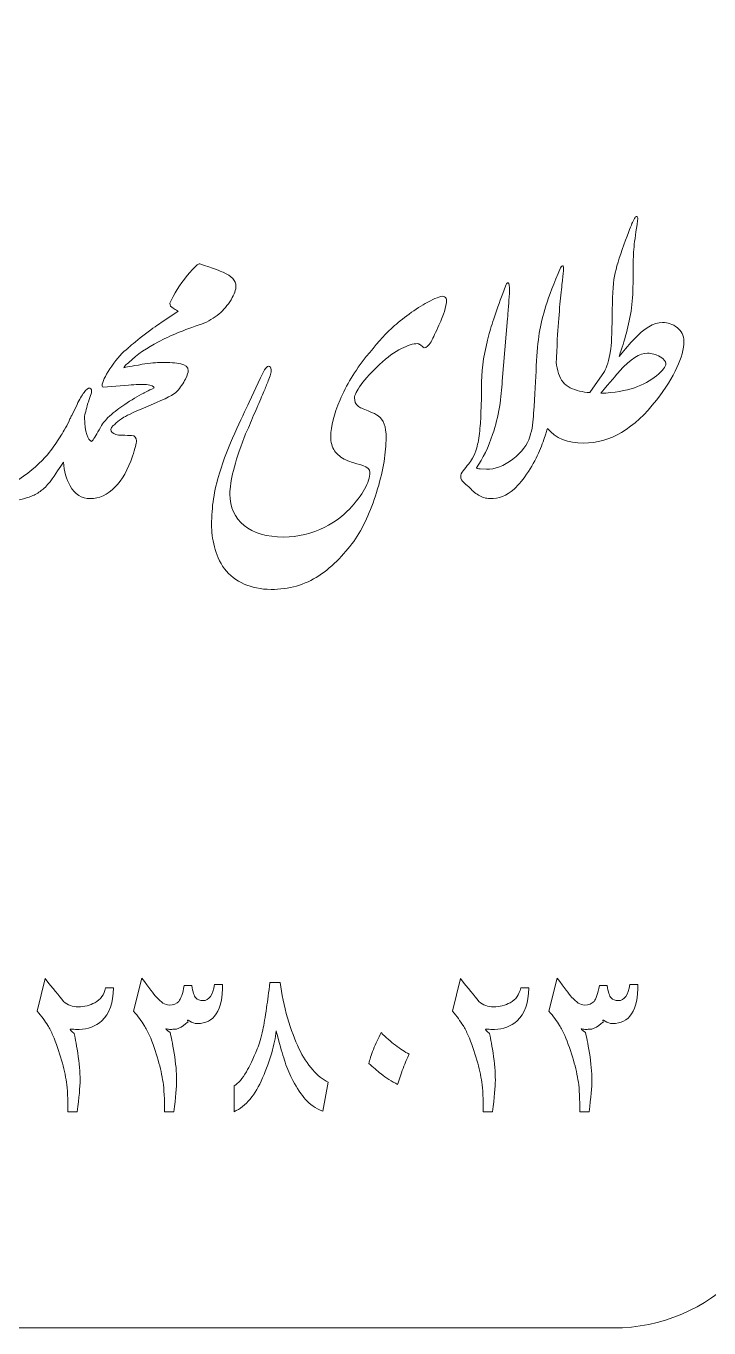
# Model space of a CAD drawing. Header units: millimetres. Extents: x 62 to 462, y 96 to 456.
# Drawn here: x 111.42 to 121.17, y 236.3 to 254.88 of the extents above; entities that cross this region are included whole.
import ezdxf

# ---------------------------------------------------------------- set-up
doc = ezdxf.new("R2010")
doc.units = ezdxf.units.MM
doc.header["$MEASUREMENT"] = 0
doc.layers.add('Layer 1', color=7, linetype='Continuous')

msp = doc.modelspace()

# ---------------------------------------------------------------- linework, layer by layer
at = {"layer": 'Layer 1', "color": 250, "lineweight": 18}
for points, knots in [([(104.8067, 256.3033), (104.8067, 256.3033), (119.8067, 256.3033), (119.8067, 256.3033), (121.1837, 256.3033), (122.3067, 255.1803), (122.3067, 253.8033), (122.3067, 253.8033), (122.3067, 238.8033), (122.3067, 238.8033), (122.3067, 237.4264), (121.1837, 236.3033), (119.8067, 236.3033), (119.8067, 236.3033), (104.8067, 236.3033), (104.8067, 236.3033), (103.4298, 236.3033), (102.3067, 237.4264), (102.3067, 238.8033), (102.3067, 238.8033), (102.3067, 253.8033), (102.3067, 253.8033), (102.3067, 255.1803), (103.4298, 256.3033), (104.8067, 256.3033)], [0, 0, 0, 0, 0.125, 0.125, 0.125, 0.25, 0.25, 0.25, 0.375, 0.375, 0.375, 0.5, 0.5, 0.5, 0.625, 0.625, 0.625, 0.75, 0.75, 0.75, 0.875, 0.875, 0.875, 1, 1, 1, 1]), ([(118.9892, 250.0833), (118.9943, 250.0275), (119.0045, 249.9738), (119.0195, 249.9216), (119.0501, 249.8275), (119.1065, 249.7593), (119.1889, 249.7193), (119.2712, 249.6793), (119.3641, 249.6558), (119.4676, 249.6487), (119.4676, 249.6487), (119.6745, 249.9521), (119.6745, 249.9521), (119.7086, 250.0098), (119.7392, 250.1074), (119.7639, 250.2449), (119.7756, 250.3202), (119.7827, 250.4872), (119.7851, 250.7424), (119.7874, 250.9987), (119.798, 251.1892), (119.8192, 251.3127), (119.8427, 251.4279), (119.8874, 251.5761), (119.9532, 251.7584), (120.0202, 251.9418), (120.0614, 252.0476), (120.0755, 252.0759), (120.0908, 252.1041), (120.1026, 252.1276), (120.112, 252.1464), (120.1237, 252.1652), (120.1343, 252.1687), (120.1425, 252.1582), (120.1519, 252.1476), (120.1543, 252.1299), (120.1496, 252.1041), (120.1249, 251.95), (120.1073, 251.8254), (120.0979, 251.7278), (120.0896, 251.6302), (120.0849, 251.5373), (120.0861, 251.4491), (120.0873, 251.3609), (120.0861, 251.2468), (120.0814, 251.1069), (120.0767, 250.967), (120.0626, 250.8376), (120.0391, 250.72), (120.0167, 250.6012), (119.9885, 250.4872), (119.9532, 250.3755), (119.9191, 250.2649), (119.8956, 250.1944), (119.885, 250.1638), (119.9403, 250.2332), (120.0073, 250.312), (120.0884, 250.4025), (120.2413, 250.5683), (120.3812, 250.6506), (120.5047, 250.6506), (120.58, 250.6506), (120.6494, 250.6259), (120.7117, 250.5777), (120.7752, 250.5319), (120.8081, 250.4672), (120.8081, 250.3813), (120.8081, 250.1603), (120.6776, 249.8816), (120.4189, 249.5429), (120.1014, 249.1337), (119.7545, 248.9291), (119.3782, 248.9291), (119.1515, 248.9291), (118.9798, 248.9978), (118.8622, 249.1361), (118.8537, 249.1085), (118.8454, 249.0834), (118.8372, 249.0608), (118.8172, 248.9926), (118.7878, 248.9115), (118.749, 248.8186), (118.7114, 248.7257), (118.6585, 248.6269), (118.5915, 248.5234), (118.5233, 248.4199), (118.4551, 248.3364), (118.3857, 248.2718), (118.2787, 248.1789), (118.1646, 248.1342), (118.0447, 248.1365), (117.9835, 248.1389), (117.9271, 248.1553), (117.8765, 248.1859), (117.8283, 248.2177), (117.7836, 248.2576), (117.7425, 248.3035), (117.7048, 248.3329), (117.6825, 248.3529), (117.6731, 248.3611), (117.6413, 248.3917), (117.6249, 248.4223), (117.6249, 248.454), (117.6249, 248.4775), (117.6366, 248.5046), (117.659, 248.534), (117.6825, 248.5634), (117.7083, 248.5975), (117.7389, 248.6339), (117.7519, 248.6516), (117.7707, 248.6798), (117.793, 248.7163), (117.8165, 248.7527), (117.8365, 248.8021), (117.8542, 248.8632), (117.8706, 248.9232), (117.8859, 249.0032), (117.8965, 249.102), (117.9059, 249.2007), (117.9118, 249.2866), (117.9141, 249.3571), (117.9141, 249.3571), (117.9212, 249.5712), (117.9212, 249.5712), (117.9235, 249.6441), (117.9235, 249.7217), (117.9212, 249.8016), (117.9259, 250.0133), (117.9623, 250.2426), (118.0317, 250.4907), (118.0799, 250.6589), (118.1564, 250.8847), (118.2622, 251.1692), (118.2693, 251.1881), (118.2763, 251.1998), (118.2834, 251.2069), (118.2893, 251.2139), (118.2951, 251.2174), (118.2998, 251.2174), (118.3163, 251.2151), (118.3234, 251.1716), (118.321, 251.0869), (118.3187, 251.0458), (118.314, 250.9787), (118.3069, 250.887), (118.2998, 250.7929), (118.2951, 250.733), (118.2928, 250.7083), (118.2928, 250.7083), (118.2175, 249.8122), (118.2175, 249.8122), (118.2128, 249.704), (118.1999, 249.5817), (118.1799, 249.443), (118.1564, 249.3101), (118.1235, 249.1807), (118.0799, 249.0537), (118.02, 248.868), (117.9424, 248.708), (117.8483, 248.5751), (117.853, 248.5657), (117.8718, 248.561), (117.9036, 248.561), (117.9036, 248.561), (117.9906, 248.5575), (117.9906, 248.5575), (118.1164, 248.5528), (118.2422, 248.601), (118.3692, 248.701), (118.495, 248.8009), (118.5762, 248.9068), (118.6103, 249.0173), (118.6444, 249.129), (118.6632, 249.2407), (118.6656, 249.3536), (118.6808, 249.6135), (118.6938, 249.8393), (118.7032, 250.0309), (118.7126, 250.2226), (118.7267, 250.3778), (118.7467, 250.4978), (118.7655, 250.6166), (118.7973, 250.7471), (118.8408, 250.887), (118.8843, 251.0269), (118.9537, 251.208), (119.0477, 251.4315), (119.0618, 251.4538), (119.0736, 251.4632), (119.0854, 251.4585), (119.0971, 251.4538), (119.0924, 251.3644), (119.0701, 251.1881), (119.0477, 251.0128), (119.0254, 250.753), (119.003, 250.4084), (119.0007, 250.3188), (118.9961, 250.2108), (118.9892, 250.0833)], [0, 0, 0, 0, 0.0151515, 0.0151515, 0.0151515, 0.030303, 0.030303, 0.030303, 0.0454545, 0.0454545, 0.0454545, 0.0606061, 0.0606061, 0.0606061, 0.0757576, 0.0757576, 0.0757576, 0.0909091, 0.0909091, 0.0909091, 0.1060606, 0.1060606, 0.1060606, 0.1212121, 0.1212121, 0.1212121, 0.1363636, 0.1363636, 0.1363636, 0.1515152, 0.1515152, 0.1515152, 0.1666667, 0.1666667, 0.1666667, 0.1818182, 0.1818182, 0.1818182, 0.1969697, 0.1969697, 0.1969697, 0.2121212, 0.2121212, 0.2121212, 0.2272727, 0.2272727, 0.2272727, 0.2424242, 0.2424242, 0.2424242, 0.2575758, 0.2575758, 0.2575758, 0.2727273, 0.2727273, 0.2727273, 0.2878788, 0.2878788, 0.2878788, 0.3030303, 0.3030303, 0.3030303, 0.3181818, 0.3181818, 0.3181818, 0.3333333, 0.3333333, 0.3333333, 0.3484848, 0.3484848, 0.3484848, 0.3636364, 0.3636364, 0.3636364, 0.3787879, 0.3787879, 0.3787879, 0.3939394, 0.3939394, 0.3939394, 0.4090909, 0.4090909, 0.4090909, 0.4242424, 0.4242424, 0.4242424, 0.4393939, 0.4393939, 0.4393939, 0.4545455, 0.4545455, 0.4545455, 0.469697, 0.469697, 0.469697, 0.4848485, 0.4848485, 0.4848485, 0.5, 0.5, 0.5, 0.5151515, 0.5151515, 0.5151515, 0.530303, 0.530303, 0.530303, 0.5454545, 0.5454545, 0.5454545, 0.5606061, 0.5606061, 0.5606061, 0.5757576, 0.5757576, 0.5757576, 0.5909091, 0.5909091, 0.5909091, 0.6060606, 0.6060606, 0.6060606, 0.6212121, 0.6212121, 0.6212121, 0.6363636, 0.6363636, 0.6363636, 0.6515152, 0.6515152, 0.6515152, 0.6666667, 0.6666667, 0.6666667, 0.6818182, 0.6818182, 0.6818182, 0.6969697, 0.6969697, 0.6969697, 0.7121212, 0.7121212, 0.7121212, 0.7272727, 0.7272727, 0.7272727, 0.7424242, 0.7424242, 0.7424242, 0.7575758, 0.7575758, 0.7575758, 0.7727273, 0.7727273, 0.7727273, 0.7878788, 0.7878788, 0.7878788, 0.8030303, 0.8030303, 0.8030303, 0.8181818, 0.8181818, 0.8181818, 0.8333333, 0.8333333, 0.8333333, 0.8484848, 0.8484848, 0.8484848, 0.8636364, 0.8636364, 0.8636364, 0.8787879, 0.8787879, 0.8787879, 0.8939394, 0.8939394, 0.8939394, 0.9090909, 0.9090909, 0.9090909, 0.9242424, 0.9242424, 0.9242424, 0.9393939, 0.9393939, 0.9393939, 0.9545455, 0.9545455, 0.9545455, 0.969697, 0.969697, 0.969697, 0.9848485, 0.9848485, 0.9848485, 1, 1, 1, 1]), ([(112.8812, 250.2896), (112.9388, 250.3379), (113.0211, 250.4037), (113.1293, 250.4896), (113.2351, 250.5695), (113.3069, 250.6224), (113.3468, 250.6471), (113.3468, 250.6471), (113.5938, 250.8094), (113.5938, 250.8094), (113.5879, 250.8141), (113.5632, 250.8294), (113.5221, 250.8541), (113.4903, 250.8706), (113.4738, 250.8929), (113.4738, 250.9235), (113.5338, 251.0563), (113.6161, 251.1881), (113.722, 251.3198), (113.8254, 251.4432), (113.8854, 251.4997), (113.9042, 251.4879), (114.09, 251.4244), (114.2006, 251.3833), (114.2347, 251.368), (114.357, 251.3103), (114.4181, 251.2445), (114.4181, 251.1716), (114.4181, 251.121), (114.3946, 251.0552), (114.3487, 250.9752), (114.2982, 250.8964), (114.2405, 250.8294), (114.177, 250.7718), (114.1053, 250.7118), (114.0218, 250.6636), (113.9254, 250.6271), (113.6749, 250.5425), (113.4703, 250.4578), (113.3104, 250.3731), (113.153, 250.291), (113.0115, 250.194), (112.8872, 250.0812), (112.8872, 250.0812), (112.8823, 250.0733), (112.8823, 250.0733), (112.8565, 250.058), (112.84, 250.0427), (112.8318, 250.0286), (112.8235, 250.0145), (112.82, 250.0074), (112.82, 250.0051), (112.84, 250.0098), (112.927, 250.0251), (113.0787, 250.0533), (113.1904, 250.0709), (113.2845, 250.0803), (113.3609, 250.0803), (113.4703, 250.0803), (113.5608, 250.0733), (113.629, 250.0603), (113.7008, 250.0462), (113.7361, 250.0133), (113.7361, 249.9604), (113.7361, 249.9392), (113.7231, 249.9004), (113.6984, 249.8428), (113.6655, 249.7828), (113.6243, 249.7228), (113.5738, 249.6641), (113.5397, 249.6241), (113.4174, 249.5617), (113.2069, 249.4747), (112.9976, 249.3865), (112.8682, 249.3277), (112.82, 249.2972), (112.7718, 249.2654), (112.7353, 249.2395), (112.7095, 249.2196), (112.6956, 249.2012), (112.6804, 249.1876), (112.664, 249.179), (112.6281, 249.1378), (112.6233, 249.105), (112.6507, 249.0808), (112.6777, 249.0549), (112.7236, 249.042), (112.7883, 249.0408), (112.8529, 249.0396), (112.9, 249.0396), (112.9294, 249.0396), (112.9752, 249.0349), (112.9988, 249.0079), (112.9988, 248.9597), (112.9988, 248.9256), (112.9799, 248.8527), (112.9435, 248.7433), (112.8788, 248.5505), (112.7953, 248.4023), (112.6918, 248.2988), (112.5837, 248.1906), (112.4661, 248.1365), (112.3367, 248.1365), (112.2156, 248.1365), (112.1203, 248.1977), (112.051, 248.3188), (111.9982, 248.4152), (111.9658, 248.5273), (111.955, 248.6547), (111.9082, 248.5842), (111.845, 248.4918), (111.7652, 248.3776), (111.717, 248.3176), (111.6758, 248.2753), (111.6405, 248.2506), (111.5947, 248.2177), (111.5488, 248.1918), (111.5018, 248.173), (111.4548, 248.153), (111.403, 248.1377), (111.3466, 248.1248), (111.2901, 248.1118), (111.2349, 248.0989), (111.1796, 248.0848), (111.1796, 248.0848), (110.9515, 248.0295), (110.9515, 248.0295), (110.8597, 248.0142), (110.8033, 248.0119), (110.7833, 248.0225), (110.7833, 248.0554), (110.8209, 248.0954), (110.8974, 248.1436), (110.9656, 248.1871), (111.0361, 248.2318), (111.1067, 248.2765), (111.1784, 248.3211), (111.249, 248.3647), (111.3207, 248.4082), (111.5018, 248.5352), (111.6382, 248.6539), (111.7276, 248.7633), (111.7958, 248.8491), (111.8499, 248.9232), (111.8887, 248.9879), (111.9145, 249.0243), (111.9522, 249.0878), (112.0027, 249.1772), (112.0027, 249.1772), (112.0361, 249.2455), (112.0361, 249.2455), (112.044, 249.2642), (112.0525, 249.2821), (112.0616, 249.2995), (112.0657, 249.3079), (112.0699, 249.3159), (112.0743, 249.3238), (112.0743, 249.3238), (112.1509, 249.4806), (112.1509, 249.4806), (112.185, 249.5512), (112.2191, 249.6088), (112.2509, 249.6523), (112.2802, 249.6958), (112.3085, 249.717), (112.3332, 249.7146), (112.3567, 249.7029), (112.3637, 249.6805), (112.3543, 249.6452), (112.3285, 249.57), (112.3132, 249.5206), (112.3061, 249.4971), (112.28, 249.4103), (112.263, 249.3417), (112.2554, 249.292), (112.267, 249.084), (112.301, 248.9713), (112.3579, 248.9526), (112.3826, 248.9785), (112.419, 249.0338), (112.4649, 249.1184), (112.4919, 249.169), (112.5131, 249.2031), (112.526, 249.2219), (112.5295, 249.2262), (112.5334, 249.2299), (112.5378, 249.233), (112.5585, 249.2585), (112.5841, 249.2855), (112.613, 249.3124), (112.6848, 249.3771), (112.7565, 249.4324), (112.8306, 249.4806), (112.9247, 249.5429), (113.0152, 249.597), (113.1022, 249.6429), (113.1093, 249.6476), (113.1587, 249.6723), (113.2504, 249.7158), (113.2504, 249.7381), (113.2139, 249.7546), (113.1399, 249.764), (113.0764, 249.7664), (112.9893, 249.764), (112.8823, 249.7569), (112.8823, 249.7569), (112.5237, 249.7287), (112.5237, 249.7287), (112.5072, 249.7287), (112.5025, 249.7428), (112.5096, 249.7699), (112.5237, 249.8299), (112.5684, 249.9169), (112.646, 250.0286), (112.7214, 250.14), (112.7991, 250.225), (112.8791, 250.2849), (112.8791, 250.2849), (112.8812, 250.2896), (112.8812, 250.2896)], [0, 0, 0, 0, 0.0136986, 0.0136986, 0.0136986, 0.0273973, 0.0273973, 0.0273973, 0.0410959, 0.0410959, 0.0410959, 0.0547945, 0.0547945, 0.0547945, 0.0684932, 0.0684932, 0.0684932, 0.0821918, 0.0821918, 0.0821918, 0.0958904, 0.0958904, 0.0958904, 0.109589, 0.109589, 0.109589, 0.1232877, 0.1232877, 0.1232877, 0.1369863, 0.1369863, 0.1369863, 0.1506849, 0.1506849, 0.1506849, 0.1643836, 0.1643836, 0.1643836, 0.1780822, 0.1780822, 0.1780822, 0.1917808, 0.1917808, 0.1917808, 0.2054795, 0.2054795, 0.2054795, 0.2191781, 0.2191781, 0.2191781, 0.2328767, 0.2328767, 0.2328767, 0.2465753, 0.2465753, 0.2465753, 0.260274, 0.260274, 0.260274, 0.2739726, 0.2739726, 0.2739726, 0.2876712, 0.2876712, 0.2876712, 0.3013699, 0.3013699, 0.3013699, 0.3150685, 0.3150685, 0.3150685, 0.3287671, 0.3287671, 0.3287671, 0.3424658, 0.3424658, 0.3424658, 0.3561644, 0.3561644, 0.3561644, 0.369863, 0.369863, 0.369863, 0.3835616, 0.3835616, 0.3835616, 0.3972603, 0.3972603, 0.3972603, 0.4109589, 0.4109589, 0.4109589, 0.4246575, 0.4246575, 0.4246575, 0.4383562, 0.4383562, 0.4383562, 0.4520548, 0.4520548, 0.4520548, 0.4657534, 0.4657534, 0.4657534, 0.4794521, 0.4794521, 0.4794521, 0.4931507, 0.4931507, 0.4931507, 0.5068493, 0.5068493, 0.5068493, 0.5205479, 0.5205479, 0.5205479, 0.5342466, 0.5342466, 0.5342466, 0.5479452, 0.5479452, 0.5479452, 0.5616438, 0.5616438, 0.5616438, 0.5753425, 0.5753425, 0.5753425, 0.5890411, 0.5890411, 0.5890411, 0.6027397, 0.6027397, 0.6027397, 0.6164384, 0.6164384, 0.6164384, 0.630137, 0.630137, 0.630137, 0.6438356, 0.6438356, 0.6438356, 0.6575342, 0.6575342, 0.6575342, 0.6712329, 0.6712329, 0.6712329, 0.6849315, 0.6849315, 0.6849315, 0.6986301, 0.6986301, 0.6986301, 0.7123288, 0.7123288, 0.7123288, 0.7260274, 0.7260274, 0.7260274, 0.739726, 0.739726, 0.739726, 0.7534247, 0.7534247, 0.7534247, 0.7671233, 0.7671233, 0.7671233, 0.7808219, 0.7808219, 0.7808219, 0.7945205, 0.7945205, 0.7945205, 0.8082192, 0.8082192, 0.8082192, 0.8219178, 0.8219178, 0.8219178, 0.8356164, 0.8356164, 0.8356164, 0.8493151, 0.8493151, 0.8493151, 0.8630137, 0.8630137, 0.8630137, 0.8767123, 0.8767123, 0.8767123, 0.890411, 0.890411, 0.890411, 0.9041096, 0.9041096, 0.9041096, 0.9178082, 0.9178082, 0.9178082, 0.9315068, 0.9315068, 0.9315068, 0.9452055, 0.9452055, 0.9452055, 0.9589041, 0.9589041, 0.9589041, 0.9726027, 0.9726027, 0.9726027, 0.9863014, 0.9863014, 0.9863014, 1, 1, 1, 1]), ([(117.4214, 250.9341), (117.4132, 250.8764), (117.3979, 250.8212), (117.3791, 250.7671), (117.3591, 250.713), (117.3273, 250.6377), (117.2827, 250.5413), (117.238, 250.4449), (117.2109, 250.3896), (117.2015, 250.3755), (117.1651, 250.3179), (117.1321, 250.2896), (117.1051, 250.2896), (117.0839, 250.3038), (117.0663, 250.3167), (117.0498, 250.3296), (117.0334, 250.3426), (117.0192, 250.3484), (117.0051, 250.3484), (116.9475, 250.3484), (116.8723, 250.3249), (116.7782, 250.2779), (116.6829, 250.2308), (116.5806, 250.1556), (116.4677, 250.0521), (116.3548, 249.9486), (116.2667, 249.8522), (116.2032, 249.7628), (116.1408, 249.6735), (116.1091, 249.6111), (116.1091, 249.577), (116.1091, 249.5265), (116.1244, 249.4865), (116.1573, 249.4594), (116.1843, 249.4383), (116.2337, 249.4148), (116.3055, 249.3877), (116.376, 249.3595), (116.4242, 249.3371), (116.4466, 249.3183), (116.523, 249.2654), (116.5606, 249.1619), (116.5606, 249.0079), (116.5606, 248.795), (116.5207, 248.5505), (116.4395, 248.2765), (116.3596, 248.0013), (116.2537, 247.7638), (116.1232, 247.5615), (116.0562, 247.4674), (115.9786, 247.3733), (115.8892, 247.2793), (115.7998, 247.184), (115.7034, 247.1041), (115.5999, 247.037), (115.4023, 246.9065), (115.1742, 246.8407), (114.9179, 246.8407), (114.6262, 246.8454), (114.404, 246.9441), (114.2523, 247.137), (114.1841, 247.2358), (114.1359, 247.3404), (114.11, 247.451), (114.083, 247.5615), (114.07, 247.6662), (114.07, 247.7649), (114.07, 247.8908), (114.0794, 248.0142), (114.0971, 248.1353), (114.1159, 248.2553), (114.1441, 248.3764), (114.1829, 248.4987), (114.2429, 248.6963), (114.3146, 248.8868), (114.4005, 249.0702), (114.4851, 249.2537), (114.5533, 249.4018), (114.6062, 249.5147), (114.6062, 249.5147), (114.7685, 249.8593), (114.7685, 249.8593), (114.7873, 249.8981), (114.8062, 249.9357), (114.8273, 249.9733), (114.8473, 250.0098), (114.8661, 250.0274), (114.8826, 250.0274), (114.9049, 250.0274), (114.9179, 250.0098), (114.919, 249.9733), (114.9202, 249.9357), (114.9155, 249.9086), (114.9061, 249.8898), (114.8814, 249.824), (114.8591, 249.7675), (114.8414, 249.7228), (114.8226, 249.6782), (114.7956, 249.6135), (114.7579, 249.5288), (114.7215, 249.443), (114.6815, 249.3513), (114.6392, 249.2525), (114.5968, 249.1537), (114.5616, 249.0726), (114.5345, 249.0079), (114.3993, 248.6504), (114.3311, 248.3811), (114.3311, 248.2024), (114.3311, 248.0142), (114.3981, 247.8649), (114.5333, 247.7543), (114.6674, 247.6438), (114.8567, 247.5885), (115.1001, 247.5885), (115.3024, 247.5885), (115.4976, 247.6356), (115.6869, 247.7297), (115.8269, 247.8014), (115.9444, 247.8872), (116.0385, 247.9884), (116.1326, 248.0895), (116.2043, 248.1847), (116.2537, 248.2729), (116.3031, 248.3611), (116.3278, 248.4411), (116.3278, 248.5116), (116.3278, 248.5552), (116.2949, 248.5881), (116.229, 248.6081), (116.1632, 248.6292), (116.1161, 248.6433), (116.0867, 248.6504), (116.0585, 248.6563), (116.0256, 248.6692), (115.988, 248.688), (115.9174, 248.7221), (115.8633, 248.7656), (115.8257, 248.8174), (115.7892, 248.8691), (115.7704, 248.9397), (115.7704, 249.0291), (115.7704, 249.1643), (115.8151, 249.3371), (115.9033, 249.5453), (115.9915, 249.7546), (116.1161, 249.9604), (116.2772, 250.1626), (116.4089, 250.3273), (116.5289, 250.4625), (116.6359, 250.5648), (116.6935, 250.6177), (116.7676, 250.6789), (116.857, 250.7459), (116.9463, 250.8141), (117.0334, 250.8717), (117.1192, 250.9199), (117.2227, 250.9799), (117.3038, 251.014), (117.3638, 251.0234), (117.3885, 251.0234), (117.4061, 251.0128), (117.4155, 250.9928), (117.4238, 250.9717), (117.4261, 250.9529), (117.4214, 250.9341)], [0, 0, 0, 0, 0.0181818, 0.0181818, 0.0181818, 0.0363636, 0.0363636, 0.0363636, 0.0545455, 0.0545455, 0.0545455, 0.0727273, 0.0727273, 0.0727273, 0.0909091, 0.0909091, 0.0909091, 0.1090909, 0.1090909, 0.1090909, 0.1272727, 0.1272727, 0.1272727, 0.1454545, 0.1454545, 0.1454545, 0.1636364, 0.1636364, 0.1636364, 0.1818182, 0.1818182, 0.1818182, 0.2, 0.2, 0.2, 0.2181818, 0.2181818, 0.2181818, 0.2363636, 0.2363636, 0.2363636, 0.2545455, 0.2545455, 0.2545455, 0.2727273, 0.2727273, 0.2727273, 0.2909091, 0.2909091, 0.2909091, 0.3090909, 0.3090909, 0.3090909, 0.3272727, 0.3272727, 0.3272727, 0.3454545, 0.3454545, 0.3454545, 0.3636364, 0.3636364, 0.3636364, 0.3818182, 0.3818182, 0.3818182, 0.4, 0.4, 0.4, 0.4181818, 0.4181818, 0.4181818, 0.4363636, 0.4363636, 0.4363636, 0.4545455, 0.4545455, 0.4545455, 0.4727273, 0.4727273, 0.4727273, 0.4909091, 0.4909091, 0.4909091, 0.5090909, 0.5090909, 0.5090909, 0.5272727, 0.5272727, 0.5272727, 0.5454545, 0.5454545, 0.5454545, 0.5636364, 0.5636364, 0.5636364, 0.5818182, 0.5818182, 0.5818182, 0.6, 0.6, 0.6, 0.6181818, 0.6181818, 0.6181818, 0.6363636, 0.6363636, 0.6363636, 0.6545455, 0.6545455, 0.6545455, 0.6727273, 0.6727273, 0.6727273, 0.6909091, 0.6909091, 0.6909091, 0.7090909, 0.7090909, 0.7090909, 0.7272727, 0.7272727, 0.7272727, 0.7454545, 0.7454545, 0.7454545, 0.7636364, 0.7636364, 0.7636364, 0.7818182, 0.7818182, 0.7818182, 0.8, 0.8, 0.8, 0.8181818, 0.8181818, 0.8181818, 0.8363636, 0.8363636, 0.8363636, 0.8545455, 0.8545455, 0.8545455, 0.8727273, 0.8727273, 0.8727273, 0.8909091, 0.8909091, 0.8909091, 0.9090909, 0.9090909, 0.9090909, 0.9272727, 0.9272727, 0.9272727, 0.9454545, 0.9454545, 0.9454545, 0.9636364, 0.9636364, 0.9636364, 0.9818182, 0.9818182, 0.9818182, 1, 1, 1, 1]), ([(120.5529, 250.0638), (120.5529, 250.0932), (120.5259, 250.125), (120.4706, 250.1603), (120.4106, 250.1944), (120.3507, 250.212), (120.2907, 250.212), (120.1813, 250.2167), (120.0473, 250.1297), (119.8921, 249.9533), (119.845, 249.9051), (119.7568, 249.8004), (119.6263, 249.6393), (119.8192, 249.6487), (119.9779, 249.6758), (120.1037, 249.7193), (120.2284, 249.7628), (120.3342, 249.8204), (120.4189, 249.891), (120.5082, 249.9627), (120.5529, 250.0203), (120.5529, 250.0638)], [0, 0, 0, 0, 0.1428571, 0.1428571, 0.1428571, 0.2857143, 0.2857143, 0.2857143, 0.4285714, 0.4285714, 0.4285714, 0.5714286, 0.5714286, 0.5714286, 0.7142857, 0.7142857, 0.7142857, 0.8571429, 0.8571429, 0.8571429, 1, 1, 1, 1])]:
    msp.add_open_spline(points, degree=3, knots=knots, dxfattribs=at)
at = {"layer": 'Layer 1', "color": 250, "lineweight": 9}
for points, knots in [([(112.1691, 240.8859), (112.2555, 240.8859), (112.3337, 240.9059), (112.4048, 240.9447), (112.4865, 240.9893), (112.5365, 241.0593), (112.5547, 241.1545), (112.5547, 241.1545), (112.6688, 241.1545), (112.6688, 241.1545), (112.6688, 240.9435), (112.6141, 240.7877), (112.5048, 240.6877), (112.4154, 240.6054), (112.3067, 240.5637), (112.1797, 240.5637), (112.1797, 240.5637), (112.1538, 240.5637), (112.1538, 240.5637), (112.1168, 240.5637), (112.0868, 240.5649), (112.0633, 240.5672), (112.0398, 240.5696), (112.055, 240.549), (112.1091, 240.5055), (112.1203, 240.4655), (112.1373, 240.3726), (112.1597, 240.2274), (112.182, 240.0822), (112.1932, 239.9523), (112.1932, 239.8388), (112.1932, 239.7436), (112.1797, 239.5925), (112.152, 239.3862), (112.152, 239.3862), (112.0209, 239.3862), (112.0209, 239.3862), (112.0209, 239.5696), (112.0139, 239.7107), (111.9998, 239.8089), (111.9851, 239.907), (111.9622, 240.0123), (111.9298, 240.1246), (111.894, 240.2486), (111.8528, 240.3668), (111.8058, 240.4779), (111.7828, 240.5296), (111.7582, 240.5766), (111.7317, 240.619), (111.6941, 240.6825), (111.6435, 240.7506), (111.58, 240.8241), (111.58, 240.8241), (111.6953, 241.2874), (111.6953, 241.2874), (111.8034, 241.1539), (111.891, 241.0452), (111.9592, 240.9599), (112.0186, 240.9106), (112.0885, 240.8859), (112.1691, 240.8859)], [0, 0, 0, 0, 0.05, 0.05, 0.05, 0.1, 0.1, 0.1, 0.15, 0.15, 0.15, 0.2, 0.2, 0.2, 0.25, 0.25, 0.25, 0.3, 0.3, 0.3, 0.35, 0.35, 0.35, 0.4, 0.4, 0.4, 0.45, 0.45, 0.45, 0.5, 0.5, 0.5, 0.55, 0.55, 0.55, 0.6, 0.6, 0.6, 0.65, 0.65, 0.65, 0.7, 0.7, 0.7, 0.75, 0.75, 0.75, 0.8, 0.8, 0.8, 0.85, 0.85, 0.85, 0.9, 0.9, 0.9, 0.95, 0.95, 0.95, 1, 1, 1, 1]), ([(113.9486, 240.974), (114.0345, 240.974), (114.0891, 241.0516), (114.1121, 241.2063), (114.1121, 241.2063), (114.2279, 241.2063), (114.2279, 241.2063), (114.2279, 240.833), (114.1068, 240.6466), (113.8658, 240.6466), (113.8281, 240.6466), (113.7923, 240.6584), (113.7582, 240.6819), (113.7247, 240.7054), (113.717, 240.7007), (113.737, 240.6672), (113.7382, 240.673), (113.7153, 240.6572), (113.6676, 240.619), (113.6253, 240.5837), (113.5824, 240.5655), (113.5389, 240.5655), (113.533, 240.5655), (113.526, 240.5655), (113.5171, 240.5649), (113.5083, 240.5643), (113.4983, 240.5637), (113.4872, 240.5637), (113.4666, 240.5637), (113.446, 240.5661), (113.426, 240.5702), (113.406, 240.5743), (113.4231, 240.5566), (113.4783, 240.5173), (113.4936, 240.4649), (113.5124, 240.3668), (113.536, 240.2227), (113.5595, 240.0793), (113.5712, 239.9511), (113.5712, 239.8388), (113.5712, 239.7436), (113.5577, 239.5925), (113.5301, 239.3862), (113.5301, 239.3862), (113.399, 239.3862), (113.399, 239.3862), (113.399, 239.5696), (113.3919, 239.7107), (113.3778, 239.8089), (113.3631, 239.907), (113.3402, 240.0123), (113.3079, 240.1246), (113.2726, 240.2486), (113.2308, 240.3668), (113.1838, 240.4779), (113.1609, 240.5296), (113.1362, 240.5766), (113.1097, 240.619), (113.0721, 240.6825), (113.0216, 240.7506), (112.9581, 240.8241), (112.9581, 240.8241), (113.0756, 241.2927), (113.0756, 241.2927), (113.1756, 241.1592), (113.2444, 241.0699), (113.282, 241.024), (113.3478, 240.9482), (113.4078, 240.91), (113.4631, 240.91), (113.526, 240.91), (113.5724, 240.9282), (113.6024, 240.9635), (113.6312, 240.9981), (113.6571, 241.0734), (113.68, 241.1892), (113.68, 241.1892), (113.787, 241.1892), (113.787, 241.1892), (113.8028, 241.0975), (113.8222, 241.0387), (113.8452, 241.0128), (113.8681, 240.987), (113.9028, 240.974), (113.9486, 240.974)], [0, 0, 0, 0, 0.0357143, 0.0357143, 0.0357143, 0.0714286, 0.0714286, 0.0714286, 0.1071429, 0.1071429, 0.1071429, 0.1428571, 0.1428571, 0.1428571, 0.1785714, 0.1785714, 0.1785714, 0.2142857, 0.2142857, 0.2142857, 0.25, 0.25, 0.25, 0.2857143, 0.2857143, 0.2857143, 0.3214286, 0.3214286, 0.3214286, 0.3571429, 0.3571429, 0.3571429, 0.3928571, 0.3928571, 0.3928571, 0.4285714, 0.4285714, 0.4285714, 0.4642857, 0.4642857, 0.4642857, 0.5, 0.5, 0.5, 0.5357143, 0.5357143, 0.5357143, 0.5714286, 0.5714286, 0.5714286, 0.6071429, 0.6071429, 0.6071429, 0.6428571, 0.6428571, 0.6428571, 0.6785714, 0.6785714, 0.6785714, 0.7142857, 0.7142857, 0.7142857, 0.75, 0.75, 0.75, 0.7857143, 0.7857143, 0.7857143, 0.8214286, 0.8214286, 0.8214286, 0.8571429, 0.8571429, 0.8571429, 0.8928571, 0.8928571, 0.8928571, 0.9285714, 0.9285714, 0.9285714, 0.9642857, 0.9642857, 0.9642857, 1, 1, 1, 1]), ([(114.3914, 239.7595), (114.4525, 239.7942), (114.5107, 239.8606), (114.5671, 239.9594), (114.6106, 240.034), (114.6624, 240.1434), (114.7223, 240.2868), (114.7511, 240.3544), (114.7776, 240.4438), (114.8017, 240.5555), (114.8176, 240.6348), (114.8352, 240.7401), (114.8546, 240.8723), (114.8699, 240.9758), (114.8858, 241.0957), (114.9028, 241.2321), (114.9028, 241.2321), (115.0492, 241.2321), (115.0492, 241.2321), (115.0704, 241.0669), (115.105, 240.8988), (115.1544, 240.7283), (115.2038, 240.5578), (115.2579, 240.412), (115.3167, 240.2903), (115.3714, 240.1739), (115.4372, 240.0728), (115.513, 239.987), (115.5806, 239.9076), (115.6541, 239.8494), (115.7335, 239.8112), (115.7335, 239.8112), (115.6577, 239.3962), (115.6577, 239.3962), (115.553, 239.4373), (115.4707, 239.4932), (115.4102, 239.5631), (115.3502, 239.6331), (115.2902, 239.7236), (115.2303, 239.8336), (115.1891, 239.9106), (115.1515, 239.9982), (115.1186, 240.0957), (115.0933, 240.1716), (115.0627, 240.2768), (115.0269, 240.4126), (114.9998, 240.5137), (114.9881, 240.5561), (114.9928, 240.5396), (114.9722, 240.3491), (114.9069, 240.1257), (114.7982, 239.87), (114.6947, 239.6278), (114.5595, 239.4673), (114.3914, 239.3891), (114.3914, 239.3891), (114.3914, 239.7595), (114.3914, 239.7595)], [0, 0, 0, 0, 0.0526316, 0.0526316, 0.0526316, 0.1052632, 0.1052632, 0.1052632, 0.1578947, 0.1578947, 0.1578947, 0.2105263, 0.2105263, 0.2105263, 0.2631579, 0.2631579, 0.2631579, 0.3157895, 0.3157895, 0.3157895, 0.3684211, 0.3684211, 0.3684211, 0.4210526, 0.4210526, 0.4210526, 0.4736842, 0.4736842, 0.4736842, 0.5263158, 0.5263158, 0.5263158, 0.5789474, 0.5789474, 0.5789474, 0.6315789, 0.6315789, 0.6315789, 0.6842105, 0.6842105, 0.6842105, 0.7368421, 0.7368421, 0.7368421, 0.7894737, 0.7894737, 0.7894737, 0.8421053, 0.8421053, 0.8421053, 0.8947368, 0.8947368, 0.8947368, 0.9473684, 0.9473684, 0.9473684, 1, 1, 1, 1]), ([(118.0951, 240.8859), (118.1815, 240.8859), (118.2597, 240.9059), (118.3308, 240.9447), (118.4125, 240.9893), (118.4625, 241.0593), (118.4807, 241.1545), (118.4807, 241.1545), (118.5948, 241.1545), (118.5948, 241.1545), (118.5948, 240.9435), (118.5401, 240.7877), (118.4308, 240.6877), (118.3414, 240.6054), (118.2327, 240.5637), (118.1057, 240.5637), (118.1057, 240.5637), (118.0798, 240.5637), (118.0798, 240.5637), (118.0428, 240.5637), (118.0128, 240.5649), (117.9893, 240.5672), (117.9658, 240.5696), (117.981, 240.549), (118.0351, 240.5055), (118.0463, 240.4655), (118.0633, 240.3726), (118.0857, 240.2274), (118.108, 240.0822), (118.1192, 239.9523), (118.1192, 239.8388), (118.1192, 239.7436), (118.1057, 239.5925), (118.078, 239.3862), (118.078, 239.3862), (117.9469, 239.3862), (117.9469, 239.3862), (117.9469, 239.5696), (117.9399, 239.7107), (117.9258, 239.8089), (117.9111, 239.907), (117.8882, 240.0123), (117.8558, 240.1246), (117.82, 240.2486), (117.7788, 240.3668), (117.7318, 240.4779), (117.7088, 240.5296), (117.6842, 240.5766), (117.6577, 240.619), (117.6201, 240.6825), (117.5695, 240.7506), (117.506, 240.8241), (117.506, 240.8241), (117.6213, 241.2874), (117.6213, 241.2874), (117.7294, 241.1539), (117.817, 241.0452), (117.8852, 240.9599), (117.9446, 240.9106), (118.0145, 240.8859), (118.0951, 240.8859)], [0, 0, 0, 0, 0.05, 0.05, 0.05, 0.1, 0.1, 0.1, 0.15, 0.15, 0.15, 0.2, 0.2, 0.2, 0.25, 0.25, 0.25, 0.3, 0.3, 0.3, 0.35, 0.35, 0.35, 0.4, 0.4, 0.4, 0.45, 0.45, 0.45, 0.5, 0.5, 0.5, 0.55, 0.55, 0.55, 0.6, 0.6, 0.6, 0.65, 0.65, 0.65, 0.7, 0.7, 0.7, 0.75, 0.75, 0.75, 0.8, 0.8, 0.8, 0.85, 0.85, 0.85, 0.9, 0.9, 0.9, 0.95, 0.95, 0.95, 1, 1, 1, 1]), ([(119.8746, 240.974), (119.9605, 240.974), (120.0151, 241.0516), (120.0381, 241.2063), (120.0381, 241.2063), (120.1539, 241.2063), (120.1539, 241.2063), (120.1539, 240.833), (120.0328, 240.6466), (119.7918, 240.6466), (119.7541, 240.6466), (119.7183, 240.6584), (119.6842, 240.6819), (119.6507, 240.7054), (119.643, 240.7007), (119.663, 240.6672), (119.6642, 240.673), (119.6413, 240.6572), (119.5936, 240.619), (119.5513, 240.5837), (119.5084, 240.5655), (119.4649, 240.5655), (119.459, 240.5655), (119.452, 240.5655), (119.4431, 240.5649), (119.4343, 240.5643), (119.4243, 240.5637), (119.4132, 240.5637), (119.3926, 240.5637), (119.372, 240.5661), (119.352, 240.5702), (119.332, 240.5743), (119.3491, 240.5566), (119.4043, 240.5173), (119.4196, 240.4649), (119.4384, 240.3668), (119.462, 240.2227), (119.4855, 240.0793), (119.4972, 239.9511), (119.4972, 239.8388), (119.4972, 239.7436), (119.4837, 239.5925), (119.4561, 239.3862), (119.4561, 239.3862), (119.325, 239.3862), (119.325, 239.3862), (119.325, 239.5696), (119.3179, 239.7107), (119.3038, 239.8089), (119.2891, 239.907), (119.2662, 240.0123), (119.2339, 240.1246), (119.1986, 240.2486), (119.1568, 240.3668), (119.1098, 240.4779), (119.0869, 240.5296), (119.0622, 240.5766), (119.0357, 240.619), (118.9981, 240.6825), (118.9476, 240.7506), (118.8841, 240.8241), (118.8841, 240.8241), (119.0016, 241.2927), (119.0016, 241.2927), (119.1016, 241.1592), (119.1704, 241.0699), (119.208, 241.024), (119.2738, 240.9482), (119.3338, 240.91), (119.3891, 240.91), (119.452, 240.91), (119.4984, 240.9282), (119.5284, 240.9635), (119.5572, 240.9981), (119.5831, 241.0734), (119.606, 241.1892), (119.606, 241.1892), (119.713, 241.1892), (119.713, 241.1892), (119.7288, 241.0975), (119.7482, 241.0387), (119.7712, 241.0128), (119.7941, 240.987), (119.8288, 240.974), (119.8746, 240.974)], [0, 0, 0, 0, 0.0357143, 0.0357143, 0.0357143, 0.0714286, 0.0714286, 0.0714286, 0.1071429, 0.1071429, 0.1071429, 0.1428571, 0.1428571, 0.1428571, 0.1785714, 0.1785714, 0.1785714, 0.2142857, 0.2142857, 0.2142857, 0.25, 0.25, 0.25, 0.2857143, 0.2857143, 0.2857143, 0.3214286, 0.3214286, 0.3214286, 0.3571429, 0.3571429, 0.3571429, 0.3928571, 0.3928571, 0.3928571, 0.4285714, 0.4285714, 0.4285714, 0.4642857, 0.4642857, 0.4642857, 0.5, 0.5, 0.5, 0.5357143, 0.5357143, 0.5357143, 0.5714286, 0.5714286, 0.5714286, 0.6071429, 0.6071429, 0.6071429, 0.6428571, 0.6428571, 0.6428571, 0.6785714, 0.6785714, 0.6785714, 0.7142857, 0.7142857, 0.7142857, 0.75, 0.75, 0.75, 0.7857143, 0.7857143, 0.7857143, 0.8214286, 0.8214286, 0.8214286, 0.8571429, 0.8571429, 0.8571429, 0.8928571, 0.8928571, 0.8928571, 0.9285714, 0.9285714, 0.9285714, 0.9642857, 0.9642857, 0.9642857, 1, 1, 1, 1]), ([(116.7241, 239.7771), (116.6377, 239.8218), (116.5595, 239.8718), (116.4895, 239.927), (116.4313, 239.9717), (116.3726, 240.0223), (116.3138, 240.0781), (116.3255, 240.1275), (116.3467, 240.1939), (116.3784, 240.2774), (116.4102, 240.3603), (116.4478, 240.4408), (116.4913, 240.5173), (116.5566, 240.4497), (116.6242, 240.3897), (116.6935, 240.3374), (116.7635, 240.285), (116.8288, 240.2427), (116.8911, 240.2092), (116.8634, 240.1598), (116.834, 240.0928), (116.8023, 240.0076), (116.7706, 239.9229), (116.7447, 239.8459), (116.7241, 239.7771)], [0, 0, 0, 0, 0.125, 0.125, 0.125, 0.25, 0.25, 0.25, 0.375, 0.375, 0.375, 0.5, 0.5, 0.5, 0.625, 0.625, 0.625, 0.75, 0.75, 0.75, 0.875, 0.875, 0.875, 1, 1, 1, 1])]:
    msp.add_open_spline(points, degree=3, knots=knots, dxfattribs=at)

doc.saveas('drawing.dxf')
